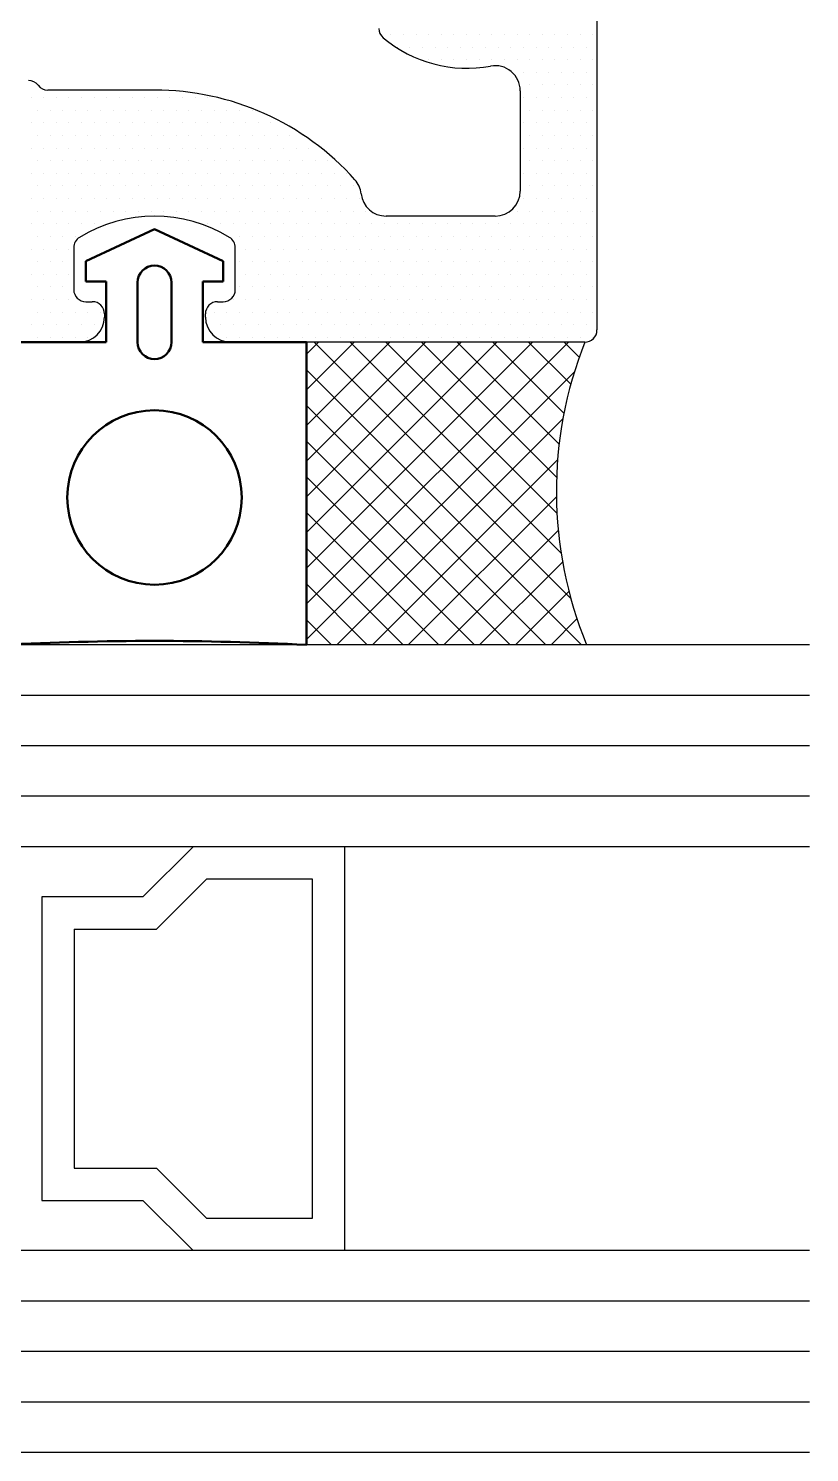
# Model space of a CAD drawing. Header units: inches. Extents: x 3.8 to 36.3, y 0.9 to 43.6.
# Drawn here: x 14.268 to 15.235, y 24.495 to 26.258 of the extents above; entities that cross this region are included whole.
import ezdxf

# ---------------------------------------------------------------- set-up
doc = ezdxf.new("R2010")
doc.units = ezdxf.units.IN
doc.header["$MEASUREMENT"] = 0
for name, color, linetype in [('R-SWTS-DET1', 1, 'Continuous'), ('R-SWTS-DET3', 5, 'Continuous'), ('R-SWTS-PAT1', 5, 'Continuous')]:
    doc.layers.add(name, color=color, linetype=linetype)

msp = doc.modelspace()

# ---------------------------------------------------------------- linework, layer by layer
at = {"layer": 'R-SWTS-DET1', "lineweight": 30}
for p, q in [((14.97148, 28.2297), (14.97148, 25.8847)), ((14.42378, 26.18169), (14.29163, 26.18169)), ((14.87648, 26.18091), (14.87648, 26.0567)), ((14.84548, 26.0257), (14.71042, 26.0257)), ((14.32378, 25.98657), (14.32378, 25.9347)), ((14.52378, 25.9347), (14.52378, 25.98657)), ((14.33878, 25.9197), (14.34678, 25.9197)), ((14.50178, 25.9197), (14.50878, 25.9197)), ((14.36178, 25.9047), (14.36178, 25.9007)), ((14.48678, 25.9007), (14.48678, 25.9047)), ((14.33078, 25.8697), (14.25078, 25.8697)), ((14.95648, 25.8697), (14.51778, 25.8697))]:
    msp.add_line(p, q, dxfattribs=at)
at = {"layer": 'R-SWTS-DET1', "lineweight": 50}
for p, q in [((14.33878, 25.9697), (14.42378, 26.0097)), ((14.42378, 26.0097), (14.50878, 25.9697)), ((14.33878, 25.9447), (14.33878, 25.9697)), ((14.50878, 25.9697), (14.50878, 25.9447)), ((14.36378, 25.9447), (14.33878, 25.9447)), ((14.36378, 25.8697), (14.36378, 25.9447)), ((14.40278, 25.94339), (14.40278, 25.8697)), ((14.44478, 25.8697), (14.44478, 25.94339)), ((14.50878, 25.9447), (14.48378, 25.9447)), ((14.48378, 25.9447), (14.48378, 25.8697)), ((14.23578, 25.8697), (14.36378, 25.8697)), ((14.48378, 25.8697), (14.61178, 25.8697)), ((14.61178, 25.8697), (14.61178, 25.49476))]:
    msp.add_line(p, q, dxfattribs=at)
at = {"layer": 'R-SWTS-DET1'}
for p, q in [((15.23454, 25.49476), (14.22148, 25.49476)), ((15.23454, 25.43226), (14.22148, 25.43226)), ((15.23454, 25.36976), (14.22148, 25.36976)), ((15.23454, 25.30726), (14.22148, 25.30726)), ((15.23454, 25.24476), (14.22148, 25.24476)), ((14.40948, 25.18276), (14.47148, 25.24476)), ((14.65948, 24.74476), (14.65948, 25.24476)), ((14.48805, 25.20476), (14.42605, 25.14276)), ((14.61948, 25.20476), (14.48805, 25.20476)), ((14.61948, 24.78476), (14.61948, 25.20476)), ((14.28448, 25.18276), (14.28448, 24.80676)), ((14.40948, 25.18276), (14.28448, 25.18276)), ((14.32448, 25.14276), (14.32448, 24.84676)), ((14.32448, 25.14276), (14.42605, 25.14276)), ((14.32448, 24.84676), (14.42605, 24.84676)), ((14.42605, 24.84676), (14.48805, 24.78476)), ((14.28448, 24.80676), (14.40948, 24.80676)), ((14.40948, 24.80676), (14.47148, 24.74476)), ((14.48805, 24.78476), (14.61948, 24.78476)), ((15.23454, 24.74476), (14.22148, 24.74476)), ((15.23454, 24.68226), (14.22148, 24.68226)), ((15.23454, 24.61976), (14.22148, 24.61976)), ((15.23454, 24.55726), (14.22148, 24.55726)), ((15.23454, 24.49476), (14.22148, 24.49476))]:
    msp.add_line(p, q, dxfattribs=at)
at = {"layer": 'R-SWTS-DET1', "lineweight": 50}
msp.add_circle((14.42378, 25.6772), 0.108, dxfattribs=at)
at = {"layer": 'R-SWTS-DET1', "lineweight": 30}
for centre, radius, start, end in [((14.71648, 26.25798), 0.015, 180, 229.92157), ((14.81048, 26.3697), 0.161, 229.92157, 280.50327), ((14.84548, 26.18091), 0.031, 0, 100.50327), ((14.26778, 26.1785), 0.015, 37.34164, 90), ((14.29163, 26.19669), 0.015, 217.34164, 270), ((14.42378, 25.84889), 0.3328, 41.79658, 90), ((14.64878, 26.05004), 0.031, 6.16512, 41.79658), ((14.71042, 26.0567), 0.031, 186.16512, 270), ((14.84548, 26.0567), 0.031, 270, 360), ((14.42378, 25.84889), 0.1768, 58.30985, 121.69015), ((14.33878, 25.98657), 0.015, 121.69015, 180), ((14.50878, 25.98657), 0.015, 360, 58.30985), ((14.33878, 25.9347), 0.015, 180, 270), ((14.34678, 25.9047), 0.015, 0, 90), ((14.50178, 25.9047), 0.015, 90, 180), ((14.50878, 25.9347), 0.015, 270, 0), ((14.33078, 25.9007), 0.031, 270, 0), ((14.51778, 25.9007), 0.031, 180, 270), ((14.95648, 25.8847), 0.015, 270, 0)]:
    msp.add_arc(centre, radius, start, end, dxfattribs=at)
at = {"layer": 'R-SWTS-DET1', "lineweight": 50}
for centre, radius, start, end in [((14.42378, 25.94339), 0.021, 360, 180), ((14.42378, 25.8697), 0.021, 180, 360), ((14.42378, 21.90431), 3.59537, 87.00266, 92.99734)]:
    msp.add_arc(centre, radius, start, end, dxfattribs=at)
at = {"layer": 'R-SWTS-DET3'}
msp.add_arc((15.42209, 25.6849), 0.50094, 158.35191, 202.3064, dxfattribs=at)
at = {"layer": 'R-SWTS-PAT1'}
for p, q in [((14.71635, 26.25054), (14.71635, 26.25054)), ((14.73198, 26.25054), (14.73198, 26.25054)), ((14.7476, 26.25054), (14.7476, 26.25054)), ((14.76323, 26.25054), (14.76323, 26.25054)), ((14.77885, 26.25054), (14.77885, 26.25054)), ((14.79448, 26.25054), (14.79448, 26.25054)), ((14.8101, 26.25054), (14.8101, 26.25054)), ((14.82573, 26.25054), (14.82573, 26.25054)), ((14.84135, 26.25054), (14.84135, 26.25054)), ((14.85698, 26.25054), (14.85698, 26.25054)), ((14.8726, 26.25054), (14.8726, 26.25054)), ((14.88823, 26.25054), (14.88823, 26.25054)), ((14.90385, 26.25054), (14.90385, 26.25054)), ((14.91948, 26.25054), (14.91948, 26.25054)), ((14.9351, 26.25054), (14.9351, 26.25054)), ((14.95073, 26.25054), (14.95073, 26.25054)), ((14.96635, 26.25054), (14.96635, 26.25054)), ((14.72416, 26.23492), (14.72416, 26.23492)), ((14.73979, 26.23492), (14.73979, 26.23492)), ((14.75541, 26.23492), (14.75541, 26.23492)), ((14.76323, 26.21929), (14.76323, 26.21929)), ((14.77104, 26.23492), (14.77104, 26.23492)), ((14.77885, 26.21929), (14.77885, 26.21929)), ((14.78666, 26.23492), (14.78666, 26.23492)), ((14.79448, 26.21929), (14.79448, 26.21929)), ((14.80229, 26.23492), (14.80229, 26.23492)), ((14.8101, 26.21929), (14.8101, 26.21929)), ((14.81791, 26.23492), (14.81791, 26.23492)), ((14.82573, 26.21929), (14.82573, 26.21929)), ((14.83354, 26.23492), (14.83354, 26.23492)), ((14.84135, 26.21929), (14.84135, 26.21929)), ((14.84916, 26.23492), (14.84916, 26.23492)), ((14.85698, 26.21929), (14.85698, 26.21929)), ((14.86479, 26.23492), (14.86479, 26.23492)), ((14.8726, 26.21929), (14.8726, 26.21929)), ((14.88041, 26.23492), (14.88041, 26.23492)), ((14.88823, 26.21929), (14.88823, 26.21929)), ((14.89604, 26.23492), (14.89604, 26.23492)), ((14.90385, 26.21929), (14.90385, 26.21929)), ((14.91166, 26.23492), (14.91166, 26.23492)), ((14.91948, 26.21929), (14.91948, 26.21929)), ((14.92729, 26.23492), (14.92729, 26.23492)), ((14.9351, 26.21929), (14.9351, 26.21929)), ((14.94291, 26.23492), (14.94291, 26.23492)), ((14.95073, 26.21929), (14.95073, 26.21929)), ((14.95854, 26.23492), (14.95854, 26.23492)), ((14.96635, 26.21929), (14.96635, 26.21929)), ((14.88041, 26.20367), (14.88041, 26.20367)), ((14.89604, 26.20367), (14.89604, 26.20367)), ((14.91166, 26.20367), (14.91166, 26.20367)), ((14.92729, 26.20367), (14.92729, 26.20367)), ((14.94291, 26.20367), (14.94291, 26.20367)), ((14.95854, 26.20367), (14.95854, 26.20367)), ((14.27885, 26.18804), (14.27885, 26.18804)), ((14.88823, 26.18804), (14.88823, 26.18804)), ((14.90385, 26.18804), (14.90385, 26.18804)), ((14.91948, 26.18804), (14.91948, 26.18804)), ((14.9351, 26.18804), (14.9351, 26.18804)), ((14.95073, 26.18804), (14.95073, 26.18804)), ((14.96635, 26.18804), (14.96635, 26.18804)), ((14.27104, 26.17242), (14.27104, 26.17242)), ((14.28666, 26.17242), (14.28666, 26.17242)), ((14.30229, 26.17242), (14.30229, 26.17242)), ((14.31791, 26.17242), (14.31791, 26.17242)), ((14.33354, 26.17242), (14.33354, 26.17242)), ((14.34916, 26.17242), (14.34916, 26.17242)), ((14.36479, 26.17242), (14.36479, 26.17242)), ((14.38041, 26.17242), (14.38041, 26.17242)), ((14.39604, 26.17242), (14.39604, 26.17242)), ((14.41166, 26.17242), (14.41166, 26.17242)), ((14.42729, 26.17242), (14.42729, 26.17242)), ((14.44291, 26.17242), (14.44291, 26.17242)), ((14.45854, 26.17242), (14.45854, 26.17242)), ((14.47416, 26.17242), (14.47416, 26.17242)), ((14.48979, 26.17242), (14.48979, 26.17242)), ((14.88041, 26.17242), (14.88041, 26.17242)), ((14.89604, 26.17242), (14.89604, 26.17242)), ((14.91166, 26.17242), (14.91166, 26.17242)), ((14.92729, 26.17242), (14.92729, 26.17242)), ((14.94291, 26.17242), (14.94291, 26.17242)), ((14.95854, 26.17242), (14.95854, 26.17242)), ((14.27885, 26.15679), (14.27885, 26.15679)), ((14.29448, 26.15679), (14.29448, 26.15679)), ((14.3101, 26.15679), (14.3101, 26.15679)), ((14.32573, 26.15679), (14.32573, 26.15679)), ((14.34135, 26.15679), (14.34135, 26.15679)), ((14.35698, 26.15679), (14.35698, 26.15679)), ((14.3726, 26.15679), (14.3726, 26.15679)), ((14.38823, 26.15679), (14.38823, 26.15679)), ((14.40385, 26.15679), (14.40385, 26.15679)), ((14.41948, 26.15679), (14.41948, 26.15679)), ((14.4351, 26.15679), (14.4351, 26.15679)), ((14.45073, 26.15679), (14.45073, 26.15679)), ((14.46635, 26.15679), (14.46635, 26.15679)), ((14.48198, 26.15679), (14.48198, 26.15679)), ((14.4976, 26.15679), (14.4976, 26.15679)), ((14.51323, 26.15679), (14.51323, 26.15679)), ((14.52885, 26.15679), (14.52885, 26.15679)), ((14.54448, 26.15679), (14.54448, 26.15679)), ((14.88823, 26.15679), (14.88823, 26.15679)), ((14.90385, 26.15679), (14.90385, 26.15679)), ((14.91948, 26.15679), (14.91948, 26.15679)), ((14.9351, 26.15679), (14.9351, 26.15679)), ((14.95073, 26.15679), (14.95073, 26.15679)), ((14.96635, 26.15679), (14.96635, 26.15679)), ((14.27104, 26.14117), (14.27104, 26.14117)), ((14.28666, 26.14117), (14.28666, 26.14117)), ((14.30229, 26.14117), (14.30229, 26.14117)), ((14.31791, 26.14117), (14.31791, 26.14117)), ((14.33354, 26.14117), (14.33354, 26.14117)), ((14.34916, 26.14117), (14.34916, 26.14117)), ((14.36479, 26.14117), (14.36479, 26.14117)), ((14.38041, 26.14117), (14.38041, 26.14117)), ((14.39604, 26.14117), (14.39604, 26.14117)), ((14.41166, 26.14117), (14.41166, 26.14117)), ((14.42729, 26.14117), (14.42729, 26.14117)), ((14.44291, 26.14117), (14.44291, 26.14117)), ((14.45854, 26.14117), (14.45854, 26.14117)), ((14.47416, 26.14117), (14.47416, 26.14117)), ((14.48979, 26.14117), (14.48979, 26.14117)), ((14.50541, 26.14117), (14.50541, 26.14117)), ((14.52104, 26.14117), (14.52104, 26.14117)), ((14.53666, 26.14117), (14.53666, 26.14117)), ((14.55229, 26.14117), (14.55229, 26.14117)), ((14.56791, 26.14117), (14.56791, 26.14117)), ((14.88041, 26.14117), (14.88041, 26.14117)), ((14.89604, 26.14117), (14.89604, 26.14117)), ((14.91166, 26.14117), (14.91166, 26.14117)), ((14.92729, 26.14117), (14.92729, 26.14117)), ((14.94291, 26.14117), (14.94291, 26.14117)), ((14.95854, 26.14117), (14.95854, 26.14117)), ((14.27885, 26.12554), (14.27885, 26.12554)), ((14.29448, 26.12554), (14.29448, 26.12554)), ((14.3101, 26.12554), (14.3101, 26.12554)), ((14.32573, 26.12554), (14.32573, 26.12554)), ((14.34135, 26.12554), (14.34135, 26.12554)), ((14.35698, 26.12554), (14.35698, 26.12554)), ((14.3726, 26.12554), (14.3726, 26.12554)), ((14.38823, 26.12554), (14.38823, 26.12554)), ((14.40385, 26.12554), (14.40385, 26.12554)), ((14.41948, 26.12554), (14.41948, 26.12554)), ((14.4351, 26.12554), (14.4351, 26.12554)), ((14.45073, 26.12554), (14.45073, 26.12554)), ((14.46635, 26.12554), (14.46635, 26.12554)), ((14.48198, 26.12554), (14.48198, 26.12554)), ((14.4976, 26.12554), (14.4976, 26.12554)), ((14.51323, 26.12554), (14.51323, 26.12554)), ((14.52885, 26.12554), (14.52885, 26.12554)), ((14.54448, 26.12554), (14.54448, 26.12554)), ((14.5601, 26.12554), (14.5601, 26.12554)), ((14.57573, 26.12554), (14.57573, 26.12554)), ((14.59135, 26.12554), (14.59135, 26.12554)), ((14.60698, 26.12554), (14.60698, 26.12554)), ((14.88823, 26.12554), (14.88823, 26.12554)), ((14.90385, 26.12554), (14.90385, 26.12554)), ((14.91948, 26.12554), (14.91948, 26.12554)), ((14.9351, 26.12554), (14.9351, 26.12554)), ((14.95073, 26.12554), (14.95073, 26.12554)), ((14.96635, 26.12554), (14.96635, 26.12554)), ((14.27104, 26.10992), (14.27104, 26.10992)), ((14.28666, 26.10992), (14.28666, 26.10992)), ((14.30229, 26.10992), (14.30229, 26.10992)), ((14.31791, 26.10992), (14.31791, 26.10992)), ((14.33354, 26.10992), (14.33354, 26.10992)), ((14.34916, 26.10992), (14.34916, 26.10992)), ((14.36479, 26.10992), (14.36479, 26.10992)), ((14.38041, 26.10992), (14.38041, 26.10992)), ((14.39604, 26.10992), (14.39604, 26.10992)), ((14.41166, 26.10992), (14.41166, 26.10992)), ((14.42729, 26.10992), (14.42729, 26.10992)), ((14.44291, 26.10992), (14.44291, 26.10992)), ((14.45854, 26.10992), (14.45854, 26.10992)), ((14.47416, 26.10992), (14.47416, 26.10992)), ((14.48979, 26.10992), (14.48979, 26.10992)), ((14.50541, 26.10992), (14.50541, 26.10992)), ((14.52104, 26.10992), (14.52104, 26.10992)), ((14.53666, 26.10992), (14.53666, 26.10992)), ((14.55229, 26.10992), (14.55229, 26.10992)), ((14.56791, 26.10992), (14.56791, 26.10992)), ((14.58354, 26.10992), (14.58354, 26.10992)), ((14.59916, 26.10992), (14.59916, 26.10992)), ((14.61479, 26.10992), (14.61479, 26.10992)), ((14.88041, 26.10992), (14.88041, 26.10992)), ((14.89604, 26.10992), (14.89604, 26.10992)), ((14.91166, 26.10992), (14.91166, 26.10992)), ((14.92729, 26.10992), (14.92729, 26.10992)), ((14.94291, 26.10992), (14.94291, 26.10992)), ((14.95854, 26.10992), (14.95854, 26.10992)), ((14.27104, 26.07867), (14.27104, 26.07867)), ((14.27885, 26.09429), (14.27885, 26.09429)), ((14.28666, 26.07867), (14.28666, 26.07867)), ((14.29448, 26.09429), (14.29448, 26.09429)), ((14.30229, 26.07867), (14.30229, 26.07867)), ((14.3101, 26.09429), (14.3101, 26.09429)), ((14.31791, 26.07867), (14.31791, 26.07867)), ((14.32573, 26.09429), (14.32573, 26.09429)), ((14.33354, 26.07867), (14.33354, 26.07867)), ((14.34135, 26.09429), (14.34135, 26.09429)), ((14.34916, 26.07867), (14.34916, 26.07867)), ((14.35698, 26.09429), (14.35698, 26.09429)), ((14.36479, 26.07867), (14.36479, 26.07867)), ((14.3726, 26.09429), (14.3726, 26.09429)), ((14.38041, 26.07867), (14.38041, 26.07867)), ((14.38823, 26.09429), (14.38823, 26.09429)), ((14.39604, 26.07867), (14.39604, 26.07867)), ((14.40385, 26.09429), (14.40385, 26.09429)), ((14.41166, 26.07867), (14.41166, 26.07867)), ((14.41948, 26.09429), (14.41948, 26.09429)), ((14.42729, 26.07867), (14.42729, 26.07867)), ((14.4351, 26.09429), (14.4351, 26.09429)), ((14.44291, 26.07867), (14.44291, 26.07867)), ((14.45073, 26.09429), (14.45073, 26.09429)), ((14.45854, 26.07867), (14.45854, 26.07867)), ((14.46635, 26.09429), (14.46635, 26.09429)), ((14.47416, 26.07867), (14.47416, 26.07867)), ((14.48198, 26.09429), (14.48198, 26.09429)), ((14.48979, 26.07867), (14.48979, 26.07867)), ((14.4976, 26.09429), (14.4976, 26.09429)), ((14.50541, 26.07867), (14.50541, 26.07867)), ((14.51323, 26.09429), (14.51323, 26.09429)), ((14.52104, 26.07867), (14.52104, 26.07867)), ((14.52885, 26.09429), (14.52885, 26.09429)), ((14.53666, 26.07867), (14.53666, 26.07867)), ((14.54448, 26.09429), (14.54448, 26.09429)), ((14.55229, 26.07867), (14.55229, 26.07867)), ((14.5601, 26.09429), (14.5601, 26.09429)), ((14.56791, 26.07867), (14.56791, 26.07867)), ((14.57573, 26.09429), (14.57573, 26.09429)), ((14.58354, 26.07867), (14.58354, 26.07867)), ((14.59135, 26.09429), (14.59135, 26.09429)), ((14.59916, 26.07867), (14.59916, 26.07867)), ((14.60698, 26.09429), (14.60698, 26.09429)), ((14.61479, 26.07867), (14.61479, 26.07867)), ((14.6226, 26.09429), (14.6226, 26.09429)), ((14.63041, 26.07867), (14.63041, 26.07867)), ((14.63823, 26.09429), (14.63823, 26.09429)), ((14.64604, 26.07867), (14.64604, 26.07867)), ((14.66166, 26.07867), (14.66166, 26.07867)), ((14.88041, 26.07867), (14.88041, 26.07867)), ((14.88823, 26.09429), (14.88823, 26.09429)), ((14.89604, 26.07867), (14.89604, 26.07867)), ((14.90385, 26.09429), (14.90385, 26.09429)), ((14.91166, 26.07867), (14.91166, 26.07867)), ((14.91948, 26.09429), (14.91948, 26.09429)), ((14.92729, 26.07867), (14.92729, 26.07867)), ((14.9351, 26.09429), (14.9351, 26.09429)), ((14.94291, 26.07867), (14.94291, 26.07867)), ((14.95073, 26.09429), (14.95073, 26.09429)), ((14.95854, 26.07867), (14.95854, 26.07867)), ((14.96635, 26.09429), (14.96635, 26.09429)), ((14.27885, 26.06304), (14.27885, 26.06304)), ((14.29448, 26.06304), (14.29448, 26.06304)), ((14.3101, 26.06304), (14.3101, 26.06304)), ((14.32573, 26.06304), (14.32573, 26.06304)), ((14.34135, 26.06304), (14.34135, 26.06304)), ((14.35698, 26.06304), (14.35698, 26.06304)), ((14.3726, 26.06304), (14.3726, 26.06304)), ((14.38823, 26.06304), (14.38823, 26.06304)), ((14.40385, 26.06304), (14.40385, 26.06304)), ((14.41948, 26.06304), (14.41948, 26.06304)), ((14.4351, 26.06304), (14.4351, 26.06304)), ((14.45073, 26.06304), (14.45073, 26.06304)), ((14.46635, 26.06304), (14.46635, 26.06304)), ((14.48198, 26.06304), (14.48198, 26.06304)), ((14.4976, 26.06304), (14.4976, 26.06304)), ((14.51323, 26.06304), (14.51323, 26.06304)), ((14.52885, 26.06304), (14.52885, 26.06304)), ((14.54448, 26.06304), (14.54448, 26.06304)), ((14.5601, 26.06304), (14.5601, 26.06304)), ((14.57573, 26.06304), (14.57573, 26.06304)), ((14.59135, 26.06304), (14.59135, 26.06304)), ((14.60698, 26.06304), (14.60698, 26.06304)), ((14.6226, 26.06304), (14.6226, 26.06304)), ((14.63823, 26.06304), (14.63823, 26.06304)), ((14.65385, 26.06304), (14.65385, 26.06304)), ((14.66948, 26.06304), (14.66948, 26.06304)), ((14.88823, 26.06304), (14.88823, 26.06304)), ((14.90385, 26.06304), (14.90385, 26.06304)), ((14.91948, 26.06304), (14.91948, 26.06304)), ((14.9351, 26.06304), (14.9351, 26.06304)), ((14.95073, 26.06304), (14.95073, 26.06304)), ((14.96635, 26.06304), (14.96635, 26.06304)), ((14.27104, 26.04742), (14.27104, 26.04742)), ((14.28666, 26.04742), (14.28666, 26.04742)), ((14.30229, 26.04742), (14.30229, 26.04742)), ((14.31791, 26.04742), (14.31791, 26.04742)), ((14.33354, 26.04742), (14.33354, 26.04742)), ((14.34916, 26.04742), (14.34916, 26.04742)), ((14.36479, 26.04742), (14.36479, 26.04742)), ((14.38041, 26.04742), (14.38041, 26.04742)), ((14.39604, 26.04742), (14.39604, 26.04742)), ((14.41166, 26.04742), (14.41166, 26.04742)), ((14.42729, 26.04742), (14.42729, 26.04742)), ((14.44291, 26.04742), (14.44291, 26.04742)), ((14.45854, 26.04742), (14.45854, 26.04742)), ((14.47416, 26.04742), (14.47416, 26.04742)), ((14.48979, 26.04742), (14.48979, 26.04742)), ((14.50541, 26.04742), (14.50541, 26.04742)), ((14.52104, 26.04742), (14.52104, 26.04742)), ((14.53666, 26.04742), (14.53666, 26.04742)), ((14.55229, 26.04742), (14.55229, 26.04742)), ((14.56791, 26.04742), (14.56791, 26.04742)), ((14.58354, 26.04742), (14.58354, 26.04742)), ((14.59916, 26.04742), (14.59916, 26.04742)), ((14.61479, 26.04742), (14.61479, 26.04742)), ((14.63041, 26.04742), (14.63041, 26.04742)), ((14.64604, 26.04742), (14.64604, 26.04742)), ((14.66166, 26.04742), (14.66166, 26.04742)), ((14.67729, 26.04742), (14.67729, 26.04742)), ((14.88041, 26.04742), (14.88041, 26.04742)), ((14.89604, 26.04742), (14.89604, 26.04742)), ((14.91166, 26.04742), (14.91166, 26.04742)), ((14.92729, 26.04742), (14.92729, 26.04742)), ((14.94291, 26.04742), (14.94291, 26.04742)), ((14.95854, 26.04742), (14.95854, 26.04742)), ((14.27885, 26.03179), (14.27885, 26.03179)), ((14.29448, 26.03179), (14.29448, 26.03179)), ((14.3101, 26.03179), (14.3101, 26.03179)), ((14.32573, 26.03179), (14.32573, 26.03179)), ((14.34135, 26.03179), (14.34135, 26.03179)), ((14.35698, 26.03179), (14.35698, 26.03179)), ((14.3726, 26.03179), (14.3726, 26.03179)), ((14.38823, 26.03179), (14.38823, 26.03179)), ((14.40385, 26.03179), (14.40385, 26.03179)), ((14.41948, 26.03179), (14.41948, 26.03179)), ((14.4351, 26.03179), (14.4351, 26.03179)), ((14.45073, 26.03179), (14.45073, 26.03179)), ((14.46635, 26.03179), (14.46635, 26.03179)), ((14.48198, 26.03179), (14.48198, 26.03179)), ((14.4976, 26.03179), (14.4976, 26.03179)), ((14.51323, 26.03179), (14.51323, 26.03179)), ((14.52885, 26.03179), (14.52885, 26.03179)), ((14.54448, 26.03179), (14.54448, 26.03179)), ((14.5601, 26.03179), (14.5601, 26.03179)), ((14.57573, 26.03179), (14.57573, 26.03179)), ((14.59135, 26.03179), (14.59135, 26.03179)), ((14.60698, 26.03179), (14.60698, 26.03179)), ((14.6226, 26.03179), (14.6226, 26.03179)), ((14.63823, 26.03179), (14.63823, 26.03179)), ((14.65385, 26.03179), (14.65385, 26.03179)), ((14.66948, 26.03179), (14.66948, 26.03179)), ((14.6851, 26.03179), (14.6851, 26.03179)), ((14.8726, 26.03179), (14.8726, 26.03179)), ((14.88823, 26.03179), (14.88823, 26.03179)), ((14.90385, 26.03179), (14.90385, 26.03179)), ((14.91948, 26.03179), (14.91948, 26.03179)), ((14.9351, 26.03179), (14.9351, 26.03179)), ((14.95073, 26.03179), (14.95073, 26.03179)), ((14.96635, 26.03179), (14.96635, 26.03179)), ((14.27104, 26.01617), (14.27104, 26.01617)), ((14.28666, 26.01617), (14.28666, 26.01617)), ((14.30229, 26.01617), (14.30229, 26.01617)), ((14.31791, 26.01617), (14.31791, 26.01617)), ((14.33354, 26.01617), (14.33354, 26.01617)), ((14.34916, 26.01617), (14.34916, 26.01617)), ((14.36479, 26.01617), (14.36479, 26.01617)), ((14.48979, 26.01617), (14.48979, 26.01617)), ((14.50541, 26.01617), (14.50541, 26.01617)), ((14.52104, 26.01617), (14.52104, 26.01617)), ((14.53666, 26.01617), (14.53666, 26.01617)), ((14.55229, 26.01617), (14.55229, 26.01617)), ((14.56791, 26.01617), (14.56791, 26.01617)), ((14.58354, 26.01617), (14.58354, 26.01617)), ((14.59916, 26.01617), (14.59916, 26.01617)), ((14.61479, 26.01617), (14.61479, 26.01617)), ((14.63041, 26.01617), (14.63041, 26.01617)), ((14.64604, 26.01617), (14.64604, 26.01617)), ((14.66166, 26.01617), (14.66166, 26.01617)), ((14.67729, 26.01617), (14.67729, 26.01617)), ((14.69291, 26.01617), (14.69291, 26.01617)), ((14.70854, 26.01617), (14.70854, 26.01617)), ((14.72416, 26.01617), (14.72416, 26.01617)), ((14.73979, 26.01617), (14.73979, 26.01617)), ((14.75541, 26.01617), (14.75541, 26.01617)), ((14.77104, 26.01617), (14.77104, 26.01617)), ((14.78666, 26.01617), (14.78666, 26.01617)), ((14.80229, 26.01617), (14.80229, 26.01617)), ((14.81791, 26.01617), (14.81791, 26.01617)), ((14.83354, 26.01617), (14.83354, 26.01617)), ((14.84916, 26.01617), (14.84916, 26.01617)), ((14.86479, 26.01617), (14.86479, 26.01617)), ((14.88041, 26.01617), (14.88041, 26.01617)), ((14.89604, 26.01617), (14.89604, 26.01617)), ((14.91166, 26.01617), (14.91166, 26.01617)), ((14.92729, 26.01617), (14.92729, 26.01617)), ((14.94291, 26.01617), (14.94291, 26.01617)), ((14.95854, 26.01617), (14.95854, 26.01617)), ((14.27885, 26.00054), (14.27885, 26.00054)), ((14.29448, 26.00054), (14.29448, 26.00054)), ((14.3101, 26.00054), (14.3101, 26.00054)), ((14.32573, 26.00054), (14.32573, 26.00054)), ((14.52885, 26.00054), (14.52885, 26.00054)), ((14.54448, 26.00054), (14.54448, 26.00054)), ((14.5601, 26.00054), (14.5601, 26.00054)), ((14.57573, 26.00054), (14.57573, 26.00054)), ((14.59135, 26.00054), (14.59135, 26.00054)), ((14.60698, 26.00054), (14.60698, 26.00054)), ((14.6226, 26.00054), (14.6226, 26.00054)), ((14.63823, 26.00054), (14.63823, 26.00054)), ((14.65385, 26.00054), (14.65385, 26.00054)), ((14.66948, 26.00054), (14.66948, 26.00054)), ((14.6851, 26.00054), (14.6851, 26.00054)), ((14.70073, 26.00054), (14.70073, 26.00054)), ((14.71635, 26.00054), (14.71635, 26.00054)), ((14.73198, 26.00054), (14.73198, 26.00054)), ((14.7476, 26.00054), (14.7476, 26.00054)), ((14.76323, 26.00054), (14.76323, 26.00054)), ((14.77885, 26.00054), (14.77885, 26.00054)), ((14.79448, 26.00054), (14.79448, 26.00054)), ((14.8101, 26.00054), (14.8101, 26.00054)), ((14.82573, 26.00054), (14.82573, 26.00054)), ((14.84135, 26.00054), (14.84135, 26.00054)), ((14.85698, 26.00054), (14.85698, 26.00054)), ((14.8726, 26.00054), (14.8726, 26.00054)), ((14.88823, 26.00054), (14.88823, 26.00054)), ((14.90385, 26.00054), (14.90385, 26.00054)), ((14.91948, 26.00054), (14.91948, 26.00054)), ((14.9351, 26.00054), (14.9351, 26.00054)), ((14.95073, 26.00054), (14.95073, 26.00054)), ((14.96635, 26.00054), (14.96635, 26.00054)), ((14.27104, 25.98492), (14.27104, 25.98492)), ((14.28666, 25.98492), (14.28666, 25.98492)), ((14.30229, 25.98492), (14.30229, 25.98492)), ((14.31791, 25.98492), (14.31791, 25.98492)), ((14.53666, 25.98492), (14.53666, 25.98492)), ((14.55229, 25.98492), (14.55229, 25.98492)), ((14.56791, 25.98492), (14.56791, 25.98492)), ((14.58354, 25.98492), (14.58354, 25.98492)), ((14.59916, 25.98492), (14.59916, 25.98492)), ((14.61479, 25.98492), (14.61479, 25.98492)), ((14.63041, 25.98492), (14.63041, 25.98492)), ((14.64604, 25.98492), (14.64604, 25.98492)), ((14.66166, 25.98492), (14.66166, 25.98492)), ((14.67729, 25.98492), (14.67729, 25.98492)), ((14.69291, 25.98492), (14.69291, 25.98492)), ((14.70854, 25.98492), (14.70854, 25.98492)), ((14.72416, 25.98492), (14.72416, 25.98492)), ((14.73979, 25.98492), (14.73979, 25.98492)), ((14.75541, 25.98492), (14.75541, 25.98492)), ((14.77104, 25.98492), (14.77104, 25.98492)), ((14.78666, 25.98492), (14.78666, 25.98492)), ((14.80229, 25.98492), (14.80229, 25.98492)), ((14.81791, 25.98492), (14.81791, 25.98492)), ((14.83354, 25.98492), (14.83354, 25.98492)), ((14.84916, 25.98492), (14.84916, 25.98492)), ((14.86479, 25.98492), (14.86479, 25.98492)), ((14.88041, 25.98492), (14.88041, 25.98492)), ((14.89604, 25.98492), (14.89604, 25.98492)), ((14.91166, 25.98492), (14.91166, 25.98492)), ((14.92729, 25.98492), (14.92729, 25.98492)), ((14.94291, 25.98492), (14.94291, 25.98492)), ((14.95854, 25.98492), (14.95854, 25.98492)), ((14.27885, 25.96929), (14.27885, 25.96929)), ((14.29448, 25.96929), (14.29448, 25.96929)), ((14.3101, 25.96929), (14.3101, 25.96929)), ((14.52885, 25.96929), (14.52885, 25.96929)), ((14.54448, 25.96929), (14.54448, 25.96929)), ((14.5601, 25.96929), (14.5601, 25.96929)), ((14.57573, 25.96929), (14.57573, 25.96929)), ((14.59135, 25.96929), (14.59135, 25.96929)), ((14.60698, 25.96929), (14.60698, 25.96929)), ((14.6226, 25.96929), (14.6226, 25.96929)), ((14.63823, 25.96929), (14.63823, 25.96929)), ((14.65385, 25.96929), (14.65385, 25.96929)), ((14.66948, 25.96929), (14.66948, 25.96929)), ((14.6851, 25.96929), (14.6851, 25.96929)), ((14.70073, 25.96929), (14.70073, 25.96929)), ((14.71635, 25.96929), (14.71635, 25.96929)), ((14.73198, 25.96929), (14.73198, 25.96929)), ((14.7476, 25.96929), (14.7476, 25.96929)), ((14.76323, 25.96929), (14.76323, 25.96929)), ((14.77885, 25.96929), (14.77885, 25.96929)), ((14.79448, 25.96929), (14.79448, 25.96929)), ((14.8101, 25.96929), (14.8101, 25.96929)), ((14.82573, 25.96929), (14.82573, 25.96929)), ((14.84135, 25.96929), (14.84135, 25.96929)), ((14.85698, 25.96929), (14.85698, 25.96929)), ((14.8726, 25.96929), (14.8726, 25.96929)), ((14.88823, 25.96929), (14.88823, 25.96929)), ((14.90385, 25.96929), (14.90385, 25.96929)), ((14.91948, 25.96929), (14.91948, 25.96929)), ((14.9351, 25.96929), (14.9351, 25.96929)), ((14.95073, 25.96929), (14.95073, 25.96929)), ((14.96635, 25.96929), (14.96635, 25.96929)), ((14.27104, 25.95367), (14.27104, 25.95367)), ((14.27885, 25.93804), (14.27885, 25.93804)), ((14.28666, 25.95367), (14.28666, 25.95367)), ((14.29448, 25.93804), (14.29448, 25.93804)), ((14.30229, 25.95367), (14.30229, 25.95367)), ((14.3101, 25.93804), (14.3101, 25.93804)), ((14.31791, 25.95367), (14.31791, 25.95367)), ((14.52885, 25.93804), (14.52885, 25.93804)), ((14.53666, 25.95367), (14.53666, 25.95367)), ((14.54448, 25.93804), (14.54448, 25.93804)), ((14.55229, 25.95367), (14.55229, 25.95367)), ((14.5601, 25.93804), (14.5601, 25.93804)), ((14.56791, 25.95367), (14.56791, 25.95367)), ((14.57573, 25.93804), (14.57573, 25.93804)), ((14.58354, 25.95367), (14.58354, 25.95367)), ((14.59135, 25.93804), (14.59135, 25.93804)), ((14.59916, 25.95367), (14.59916, 25.95367)), ((14.60698, 25.93804), (14.60698, 25.93804)), ((14.61479, 25.95367), (14.61479, 25.95367)), ((14.6226, 25.93804), (14.6226, 25.93804)), ((14.63041, 25.95367), (14.63041, 25.95367)), ((14.63823, 25.93804), (14.63823, 25.93804)), ((14.64604, 25.95367), (14.64604, 25.95367)), ((14.65385, 25.93804), (14.65385, 25.93804)), ((14.66166, 25.95367), (14.66166, 25.95367)), ((14.66948, 25.93804), (14.66948, 25.93804)), ((14.67729, 25.95367), (14.67729, 25.95367)), ((14.6851, 25.93804), (14.6851, 25.93804)), ((14.69291, 25.95367), (14.69291, 25.95367)), ((14.70073, 25.93804), (14.70073, 25.93804)), ((14.70854, 25.95367), (14.70854, 25.95367)), ((14.71635, 25.93804), (14.71635, 25.93804)), ((14.72416, 25.95367), (14.72416, 25.95367)), ((14.73198, 25.93804), (14.73198, 25.93804)), ((14.73979, 25.95367), (14.73979, 25.95367)), ((14.7476, 25.93804), (14.7476, 25.93804)), ((14.75541, 25.95367), (14.75541, 25.95367)), ((14.76323, 25.93804), (14.76323, 25.93804)), ((14.77104, 25.95367), (14.77104, 25.95367)), ((14.77885, 25.93804), (14.77885, 25.93804)), ((14.78666, 25.95367), (14.78666, 25.95367)), ((14.79448, 25.93804), (14.79448, 25.93804)), ((14.80229, 25.95367), (14.80229, 25.95367)), ((14.8101, 25.93804), (14.8101, 25.93804)), ((14.81791, 25.95367), (14.81791, 25.95367)), ((14.82573, 25.93804), (14.82573, 25.93804)), ((14.83354, 25.95367), (14.83354, 25.95367)), ((14.84135, 25.93804), (14.84135, 25.93804)), ((14.84916, 25.95367), (14.84916, 25.95367)), ((14.85698, 25.93804), (14.85698, 25.93804)), ((14.86479, 25.95367), (14.86479, 25.95367)), ((14.8726, 25.93804), (14.8726, 25.93804)), ((14.88041, 25.95367), (14.88041, 25.95367)), ((14.88823, 25.93804), (14.88823, 25.93804)), ((14.89604, 25.95367), (14.89604, 25.95367)), ((14.90385, 25.93804), (14.90385, 25.93804)), ((14.91166, 25.95367), (14.91166, 25.95367)), ((14.91948, 25.93804), (14.91948, 25.93804)), ((14.92729, 25.95367), (14.92729, 25.95367)), ((14.9351, 25.93804), (14.9351, 25.93804)), ((14.94291, 25.95367), (14.94291, 25.95367)), ((14.95073, 25.93804), (14.95073, 25.93804)), ((14.95854, 25.95367), (14.95854, 25.95367)), ((14.96635, 25.93804), (14.96635, 25.93804)), ((14.27104, 25.92242), (14.27104, 25.92242)), ((14.28666, 25.92242), (14.28666, 25.92242)), ((14.30229, 25.92242), (14.30229, 25.92242)), ((14.31791, 25.92242), (14.31791, 25.92242)), ((14.52104, 25.92242), (14.52104, 25.92242)), ((14.53666, 25.92242), (14.53666, 25.92242)), ((14.55229, 25.92242), (14.55229, 25.92242)), ((14.56791, 25.92242), (14.56791, 25.92242)), ((14.58354, 25.92242), (14.58354, 25.92242)), ((14.59916, 25.92242), (14.59916, 25.92242)), ((14.61479, 25.92242), (14.61479, 25.92242)), ((14.63041, 25.92242), (14.63041, 25.92242)), ((14.64604, 25.92242), (14.64604, 25.92242)), ((14.66166, 25.92242), (14.66166, 25.92242)), ((14.67729, 25.92242), (14.67729, 25.92242)), ((14.69291, 25.92242), (14.69291, 25.92242)), ((14.70854, 25.92242), (14.70854, 25.92242)), ((14.72416, 25.92242), (14.72416, 25.92242)), ((14.73979, 25.92242), (14.73979, 25.92242)), ((14.75541, 25.92242), (14.75541, 25.92242)), ((14.77104, 25.92242), (14.77104, 25.92242)), ((14.78666, 25.92242), (14.78666, 25.92242)), ((14.80229, 25.92242), (14.80229, 25.92242)), ((14.81791, 25.92242), (14.81791, 25.92242)), ((14.83354, 25.92242), (14.83354, 25.92242)), ((14.84916, 25.92242), (14.84916, 25.92242)), ((14.86479, 25.92242), (14.86479, 25.92242)), ((14.88041, 25.92242), (14.88041, 25.92242)), ((14.89604, 25.92242), (14.89604, 25.92242)), ((14.91166, 25.92242), (14.91166, 25.92242)), ((14.92729, 25.92242), (14.92729, 25.92242)), ((14.94291, 25.92242), (14.94291, 25.92242)), ((14.95854, 25.92242), (14.95854, 25.92242)), ((14.27885, 25.90679), (14.27885, 25.90679)), ((14.29448, 25.90679), (14.29448, 25.90679)), ((14.3101, 25.90679), (14.3101, 25.90679)), ((14.32573, 25.90679), (14.32573, 25.90679)), ((14.34135, 25.90679), (14.34135, 25.90679)), ((14.35698, 25.90679), (14.35698, 25.90679)), ((14.4976, 25.90679), (14.4976, 25.90679)), ((14.51323, 25.90679), (14.51323, 25.90679)), ((14.52885, 25.90679), (14.52885, 25.90679)), ((14.54448, 25.90679), (14.54448, 25.90679)), ((14.5601, 25.90679), (14.5601, 25.90679)), ((14.57573, 25.90679), (14.57573, 25.90679)), ((14.59135, 25.90679), (14.59135, 25.90679)), ((14.60698, 25.90679), (14.60698, 25.90679)), ((14.6226, 25.90679), (14.6226, 25.90679)), ((14.63823, 25.90679), (14.63823, 25.90679)), ((14.65385, 25.90679), (14.65385, 25.90679)), ((14.66948, 25.90679), (14.66948, 25.90679)), ((14.6851, 25.90679), (14.6851, 25.90679)), ((14.70073, 25.90679), (14.70073, 25.90679)), ((14.71635, 25.90679), (14.71635, 25.90679)), ((14.73198, 25.90679), (14.73198, 25.90679)), ((14.7476, 25.90679), (14.7476, 25.90679)), ((14.76323, 25.90679), (14.76323, 25.90679)), ((14.77885, 25.90679), (14.77885, 25.90679)), ((14.79448, 25.90679), (14.79448, 25.90679)), ((14.8101, 25.90679), (14.8101, 25.90679)), ((14.82573, 25.90679), (14.82573, 25.90679)), ((14.84135, 25.90679), (14.84135, 25.90679)), ((14.85698, 25.90679), (14.85698, 25.90679)), ((14.8726, 25.90679), (14.8726, 25.90679)), ((14.88823, 25.90679), (14.88823, 25.90679)), ((14.90385, 25.90679), (14.90385, 25.90679)), ((14.91948, 25.90679), (14.91948, 25.90679)), ((14.9351, 25.90679), (14.9351, 25.90679)), ((14.95073, 25.90679), (14.95073, 25.90679)), ((14.96635, 25.90679), (14.96635, 25.90679)), ((14.27104, 25.89117), (14.27104, 25.89117)), ((14.28666, 25.89117), (14.28666, 25.89117)), ((14.30229, 25.89117), (14.30229, 25.89117)), ((14.31791, 25.89117), (14.31791, 25.89117)), ((14.33354, 25.89117), (14.33354, 25.89117)), ((14.34916, 25.89117), (14.34916, 25.89117)), ((14.48979, 25.89117), (14.48979, 25.89117)), ((14.50541, 25.89117), (14.50541, 25.89117)), ((14.52104, 25.89117), (14.52104, 25.89117)), ((14.53666, 25.89117), (14.53666, 25.89117)), ((14.55229, 25.89117), (14.55229, 25.89117)), ((14.56791, 25.89117), (14.56791, 25.89117)), ((14.58354, 25.89117), (14.58354, 25.89117)), ((14.59916, 25.89117), (14.59916, 25.89117)), ((14.61479, 25.89117), (14.61479, 25.89117)), ((14.63041, 25.89117), (14.63041, 25.89117)), ((14.64604, 25.89117), (14.64604, 25.89117)), ((14.66166, 25.89117), (14.66166, 25.89117)), ((14.67729, 25.89117), (14.67729, 25.89117)), ((14.69291, 25.89117), (14.69291, 25.89117)), ((14.70854, 25.89117), (14.70854, 25.89117)), ((14.72416, 25.89117), (14.72416, 25.89117)), ((14.73979, 25.89117), (14.73979, 25.89117)), ((14.75541, 25.89117), (14.75541, 25.89117)), ((14.77104, 25.89117), (14.77104, 25.89117)), ((14.78666, 25.89117), (14.78666, 25.89117)), ((14.80229, 25.89117), (14.80229, 25.89117)), ((14.81791, 25.89117), (14.81791, 25.89117)), ((14.83354, 25.89117), (14.83354, 25.89117)), ((14.84916, 25.89117), (14.84916, 25.89117)), ((14.86479, 25.89117), (14.86479, 25.89117)), ((14.88041, 25.89117), (14.88041, 25.89117)), ((14.89604, 25.89117), (14.89604, 25.89117)), ((14.91166, 25.89117), (14.91166, 25.89117)), ((14.92729, 25.89117), (14.92729, 25.89117)), ((14.94291, 25.89117), (14.94291, 25.89117)), ((14.95854, 25.89117), (14.95854, 25.89117)), ((14.27885, 25.87554), (14.27885, 25.87554)), ((14.29448, 25.87554), (14.29448, 25.87554)), ((14.3101, 25.87554), (14.3101, 25.87554)), ((14.32573, 25.87554), (14.32573, 25.87554)), ((14.34135, 25.87554), (14.34135, 25.87554)), ((14.51323, 25.87554), (14.51323, 25.87554)), ((14.52885, 25.87554), (14.52885, 25.87554)), ((14.54448, 25.87554), (14.54448, 25.87554)), ((14.5601, 25.87554), (14.5601, 25.87554)), ((14.57573, 25.87554), (14.57573, 25.87554)), ((14.59135, 25.87554), (14.59135, 25.87554)), ((14.60698, 25.87554), (14.60698, 25.87554)), ((14.61178, 25.85483), (14.62665, 25.8697)), ((14.61178, 25.81063), (14.67085, 25.8697)), ((14.61178, 25.76644), (14.71504, 25.8697)), ((14.61178, 25.72224), (14.75924, 25.8697)), ((14.61178, 25.67805), (14.80343, 25.8697)), ((14.61178, 25.63386), (14.84762, 25.8697)), ((14.61178, 25.58966), (14.89182, 25.8697)), ((14.61178, 25.54547), (14.93601, 25.8697)), ((14.93903, 25.55226), (14.62159, 25.8697)), ((14.6226, 25.87554), (14.6226, 25.87554)), ((14.63823, 25.87554), (14.63823, 25.87554)), ((14.65385, 25.87554), (14.65385, 25.87554)), ((14.92701, 25.60847), (14.66579, 25.8697)), ((14.66948, 25.87554), (14.66948, 25.87554)), ((14.6851, 25.87554), (14.6851, 25.87554)), ((14.70073, 25.87554), (14.70073, 25.87554)), ((14.92188, 25.65779), (14.70998, 25.8697)), ((14.71635, 25.87554), (14.71635, 25.87554)), ((14.73198, 25.87554), (14.73198, 25.87554)), ((14.7476, 25.87554), (14.7476, 25.87554)), ((14.92146, 25.70242), (14.75417, 25.8697)), ((14.76323, 25.87554), (14.76323, 25.87554)), ((14.77885, 25.87554), (14.77885, 25.87554)), ((14.79448, 25.87554), (14.79448, 25.87554)), ((14.92459, 25.74348), (14.79837, 25.8697)), ((14.8101, 25.87554), (14.8101, 25.87554)), ((14.82573, 25.87554), (14.82573, 25.87554)), ((14.84135, 25.87554), (14.84135, 25.87554)), ((14.93059, 25.78167), (14.84256, 25.8697)), ((14.85698, 25.87554), (14.85698, 25.87554)), ((14.8726, 25.87554), (14.8726, 25.87554)), ((14.93901, 25.81745), (14.88676, 25.8697)), ((14.88823, 25.87554), (14.88823, 25.87554)), ((14.90385, 25.87554), (14.90385, 25.87554)), ((14.91948, 25.87554), (14.91948, 25.87554)), ((14.94953, 25.85112), (14.93095, 25.8697)), ((14.9351, 25.87554), (14.9351, 25.87554)), ((14.95073, 25.87554), (14.95073, 25.87554)), ((14.96635, 25.87554), (14.96635, 25.87554)), ((14.95234, 25.49476), (14.61178, 25.83531)), ((14.61178, 25.50127), (14.94356, 25.83305)), ((14.90814, 25.49476), (14.61178, 25.79112)), ((14.64946, 25.49476), (14.92923, 25.77453)), ((14.86395, 25.49476), (14.61178, 25.74692)), ((14.69366, 25.49476), (14.92266, 25.72376)), ((14.81975, 25.49476), (14.61178, 25.70273)), ((14.73785, 25.49476), (14.9212, 25.6781)), ((14.77556, 25.49476), (14.61178, 25.65854)), ((14.78205, 25.49476), (14.92352, 25.63623)), ((14.73137, 25.49476), (14.61178, 25.61434)), ((14.82624, 25.49476), (14.92885, 25.59737)), ((14.68717, 25.49476), (14.61178, 25.57015)), ((14.87043, 25.49476), (14.93671, 25.56103)), ((14.64298, 25.49476), (14.61178, 25.52595)), ((14.91463, 25.49476), (14.94673, 25.52686))]:
    msp.add_line(p, q, dxfattribs=at)

doc.saveas('drawing.dxf')
